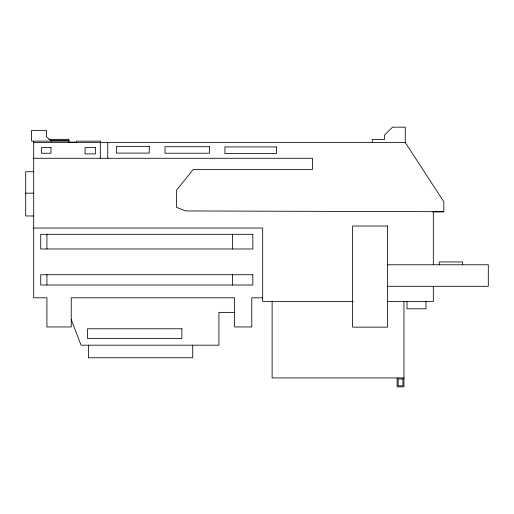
<?xml version="1.0" encoding="UTF-8"?>
<svg xmlns="http://www.w3.org/2000/svg" width="514" height="514" viewBox="0 0 514 514"><rect width="100%" height="100%" fill="white"/><g stroke="black" fill="none" stroke-linecap="round" stroke-linejoin="round"><path stroke-width="0.77" d="M48.901 139.326L68.921 139.326L68.921 142.526M50.404 140.303L68.921 140.303M68.921 141.138L31.585 141.138L31.585 130.35L46.401 130.35L46.401 136.589L51.304 141.138M68.921 142.121L76.528 142.121M33.68 142.526L405.27 142.526L443.833 201.777L443.833 211.736L432.704 211.736M33.68 158.28L312.461 158.28L312.461 169.453L193.264 169.453L176.475 190.219L176.475 207.296L185.631 210.952L443.833 211.71L433.308 211.736L433.308 264.781M33.68 171.727L25.7 171.727L25.7 215.976L33.68 215.976M25.7 193.161L33.68 193.161M33.68 228.043L262.66 228.043L262.66 301.474L353.189 301.474M387.511 264.781L488.3 264.781L488.3 286.298L387.511 286.298M262.66 297.805L251.77 297.805L251.77 326.955L234.59 326.955L234.59 297.805L71.228 297.805L71.228 326.955L46.928 326.955L46.928 297.805L33.68 297.805L33.68 141.138M387.511 301.474L433.308 301.474L433.308 286.247M234.59 312.383L218.925 312.383L218.925 345.19L81.084 345.19L71.228 319.669M403.946 377.938L272.124 377.938L272.124 301.814M462.626 264.781L462.626 261.96L439.207 261.96L439.207 264.781M426.029 301.474L426.029 308.805L407.017 308.805L407.017 301.737M405.27 142.526L405.27 127.164L392.51 127.164L384.478 135.188L384.478 139.467L372.271 139.467L372.271 142.526M403.946 301.814L403.946 386.836L397.142 386.836L397.142 377.938M232.579 234.294L232.579 248.982M232.579 274.733L232.579 285.007M192.692 345.19L192.692 357.757L88.395 357.757L88.395 345.19M107.754 142.526L107.754 158.28M100.648 142.526L100.648 141.138L76.528 141.138L76.528 142.526M100.314 142.526L100.314 158.28M46.928 234.294L46.928 248.982M46.928 274.733L46.928 285.007M149.246 146.362L116.421 146.362L116.421 153.108L149.246 153.108L149.246 146.362M209.416 146.715L165.013 146.715L165.013 153.223L209.416 153.223L209.416 146.715M276.429 146.927L224.926 146.927L224.926 153.609L276.429 153.609L276.429 146.927M50.944 147.454L41.57 147.454L41.57 153.243L50.944 153.243L50.944 147.454M95.527 147.454L85.093 147.454L85.093 153.904L95.527 153.904L95.527 147.454M387.511 226.025L352.617 226.025L352.617 327.148L387.511 327.148L387.511 226.025M252.843 234.294L40.728 234.294L40.728 248.982L252.843 248.982L252.843 234.294M252.843 274.733L40.728 274.733L40.728 285.007L252.843 285.007L252.843 274.733M181.905 328.787L87.541 328.787L87.541 338.488L181.905 338.488L181.905 328.787M402.937 378.946L398.151 378.946L398.151 385.828L402.937 385.828L402.937 378.946"/></g></svg>
